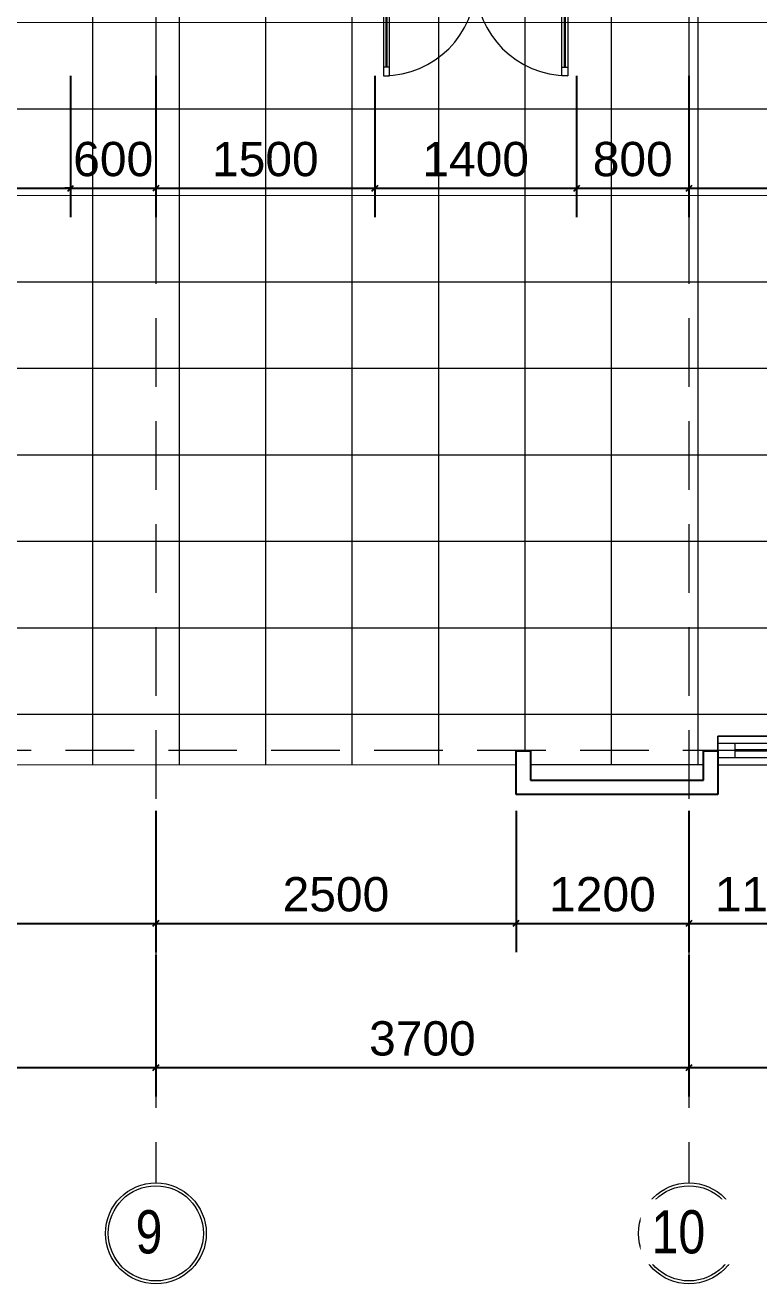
# Model space of a CAD drawing. Header units: millimetres. Extents: x -20510 to 108935, y -243239 to 20306.
# Drawn here: x 28743 to 33835, y -108700 to -99969 of the extents above; entities that cross this region are included whole.
import ezdxf

# ---------------------------------------------------------------- set-up
doc = ezdxf.new("R2010")
doc.units = ezdxf.units.MM
doc.linetypes.add('Hidden', pattern=[714.375, 476.25, -238.125])
for name, color, linetype, lineweight in [('A-ANNO-DIMS', 1, 'Continuous', 9), ('A-DOOR', 2, 'Continuous', 18), ('A-FLOR', 7, 'Continuous', 9), ('A-FLOR-PATT', 8, 'Continuous', 9), ('A-GLAZ', 4, 'Continuous', 18), ('A-WALL', 7, 'Continuous', 25), ('S-GRID', 1, 'Continuous', 9), ('S-GRID-IDEN', 1, 'Continuous', 9)]:
    doc.layers.add(name, color=color, linetype=linetype, lineweight=lineweight)
doc.styles.add('Arial_1', font='arial.ttf', dxfattribs={"width": 0.8, "height": 200})
doc.styles.add('Arial_5', font='arial.ttf', dxfattribs={"height": 238.125})
doc.dimstyles.new('SecretInternalLinAngDimStyle5p4736185', dxfattribs={"dimscale": 304.8, "dimtxt": 242.94927, "dimasz": 0.130208, "dimexe": 0.656168, "dimexo": 0.0625, "dimgap": 0.260417, "dimtad": 1, "dimdec": 0, "dimrnd": 100, "dimzin": 0, "dimdsep": 46, "dimtxsty": 'Arial_5', "dimblk1": 'OBLIQUE', "dimblk2": 'OBLIQUE', "dimsah": 1, "dimcen": 0.09, "dimdle": 0.492126, "dimazin": 0, "dimtfac": 1, "dimtdec": 4, "dimtix": 1, "dimtmove": 0, "dimatfit": 3, "dimfxl": 2.624672, "dimfxlon": 1, "dimtvp": 1, "dimtolj": 1, "dimtzin": 0, "dimarcsym": 2})

# ---------------------------------------------------------------- blocks, each defined once
blk = doc.blocks.new('CỬA 2 CÁNH EROWINDOW_có ô chết_ - D2_1400x2200-2413861-04_MẶT BẰNG TẦNG 4')
at = {"layer": 'A-DOOR'}
for p, q in [((-639, 100), (-700, 100)), ((-700, 100), (-700, -80)), ((-639, -80), (-639, 100)), ((700, 100), (639, 100)), ((639, 100), (639, -80)), ((700, -80), (700, 100)), ((-700, -80), (-639, -80)), ((-599, -80), (-639, -80)), ((-639, -80), (-639, -719)), ((-599, -719), (-599, -80)), ((599, -719), (599, -80)), ((599, -80), (639, -80)), ((639, -80), (700, -80)), ((639, -80), (639, -719)), ((-599, -138), (-639, -138)), ((-624, -138), (-624, -661)), ((-614, -661), (-614, -138)), ((599, -138), (639, -138)), ((614, -138), (614, -661)), ((624, -661), (624, -138)), ((-599, -661), (-639, -661)), ((-599, -719), (-599, -661)), ((599, -661), (639, -661)), ((599, -719), (599, -661)), ((-639, -719), (-599, -719)), ((639, -719), (599, -719))]:
    blk.add_line(p, q, dxfattribs=at)
for centre in [(-639, -80), (639, -80)]:
    blk.add_circle(centre, 10, dxfattribs=at)
for centre, start, end in [((-639, -80), 270, 360), ((639, -80), 180, 270)]:
    blk.add_arc(centre, 639, start, end, dxfattribs=at)
blk = doc.blocks.new('Window_K2_Stack - Window_K2_Stack-V8-04_MẶT BẰNG TẦNG 4')
at = {"layer": 'A-GLAZ'}
for p, q in [((-450, 100), (450, 100)), ((-450, 100), (450, 100)), ((-450, 50), (450, 50)), ((-328.75, 50), (-328.75, -50)), ((-328.75, 5), (328.75, 5)), ((328.75, 50), (328.75, -50)), ((450, -100), (450, 5)), ((450, 5), (450, -100)), ((-450, -50), (450, -50)), ((-328.75, -5), (328.75, -5)), ((450, -100), (-450, -100)), ((-450, -100), (450, -100))]:
    blk.add_line(p, q, dxfattribs=at)
blk = doc.blocks.new('Grid - TRUC  D1-102336-04_MẶT BẰNG TẦNG 4')
at = {"layer": 'S-GRID-IDEN'}
for radius in [3.5, 3.3]:
    blk.add_circle((0, 0), radius, dxfattribs=at)
blk = doc.blocks.new('_Oblique')
at = {"color": 0, "linetype": 'ByBlock', "lineweight": -2}
blk.add_line((-0.5, -0.5), (0.5, 0.5), dxfattribs=at)
blk = doc.blocks.new('DIMBLOCK9-04_MẶT BẰNG TẦNG 4')
at = {"layer": 'A-ANNO-DIMS', "color": 0, "lineweight": -2, "transparency": 16777216}
for p, q in [((26050, -106419.1), (26050, -107400)), ((29650, -106419.1), (29650, -107400)), ((25900, -107200), (29800, -107200))]:
    blk.add_line(p, q, dxfattribs=at)
at = {"layer": 'Defpoints', "color": 0, "transparency": 16777216}
for p in [(26050, -106400), (29650, -106400), (29650, -107200)]:
    blk.add_point(p, dxfattribs=at)
at = {"layer": 'A-ANNO-DIMS', "color": 0, "lineweight": -2, "transparency": 16777216, "xscale": 39.6875, "yscale": 39.6875, "zscale": 39.6875, "rotation": 180}
blk.add_blockref('_Oblique', (26050, -107200), dxfattribs=at)
at = {"layer": 'A-ANNO-DIMS', "color": 0, "lineweight": -2, "transparency": 16777216, "xscale": 39.6875, "yscale": 39.6875, "zscale": 39.6875}
blk.add_blockref('_Oblique', (29650, -107200), dxfattribs=at)
at = {"layer": 'A-ANNO-DIMS', "color": 0, "transparency": 16777216, "insert": (27850, -106999), "char_height": 238.12, "width": 879.103, "attachment_point": 5, "style": 'Arial_5'}
blk.add_mtext('\\A1;3600', dxfattribs=at)
blk = doc.blocks.new('DIMBLOCK10-04_MẶT BẰNG TẦNG 4')
at = {"layer": 'A-ANNO-DIMS', "color": 0, "lineweight": -2, "transparency": 16777216}
for p, q in [((29650, -106419.1), (29650, -107400)), ((33350, -106419.1), (33350, -107400)), ((29500, -107200), (33500, -107200))]:
    blk.add_line(p, q, dxfattribs=at)
at = {"layer": 'Defpoints', "color": 0, "transparency": 16777216}
for p in [(29650, -106400), (33350, -106400), (33350, -107200)]:
    blk.add_point(p, dxfattribs=at)
at = {"layer": 'A-ANNO-DIMS', "color": 0, "lineweight": -2, "transparency": 16777216, "xscale": 39.6875, "yscale": 39.6875, "zscale": 39.6875, "rotation": 180}
blk.add_blockref('_Oblique', (29650, -107200), dxfattribs=at)
at = {"layer": 'A-ANNO-DIMS', "color": 0, "lineweight": -2, "transparency": 16777216, "xscale": 39.6875, "yscale": 39.6875, "zscale": 39.6875}
blk.add_blockref('_Oblique', (33350, -107200), dxfattribs=at)
at = {"layer": 'A-ANNO-DIMS', "color": 0, "transparency": 16777216, "insert": (31500, -106999), "char_height": 238.12, "width": 879.103, "attachment_point": 5, "style": 'Arial_5'}
blk.add_mtext('\\A1;3700', dxfattribs=at)
blk = doc.blocks.new('DIMBLOCK11-04_MẶT BẰNG TẦNG 4')
at = {"layer": 'A-ANNO-DIMS', "color": 0, "lineweight": -2, "transparency": 16777216}
for p, q in [((33350, -106419.1), (33350, -107400)), ((37150, -106419.1), (37150, -107400)), ((33200, -107200), (37300, -107200))]:
    blk.add_line(p, q, dxfattribs=at)
at = {"layer": 'Defpoints', "color": 0, "transparency": 16777216}
for p in [(33350, -106400), (37150, -106400), (37150, -107200)]:
    blk.add_point(p, dxfattribs=at)
at = {"layer": 'A-ANNO-DIMS', "color": 0, "lineweight": -2, "transparency": 16777216, "xscale": 39.6875, "yscale": 39.6875, "zscale": 39.6875, "rotation": 180}
blk.add_blockref('_Oblique', (33350, -107200), dxfattribs=at)
at = {"layer": 'A-ANNO-DIMS', "color": 0, "lineweight": -2, "transparency": 16777216, "xscale": 39.6875, "yscale": 39.6875, "zscale": 39.6875}
blk.add_blockref('_Oblique', (37150, -107200), dxfattribs=at)
at = {"layer": 'A-ANNO-DIMS', "color": 0, "transparency": 16777216, "insert": (35250, -106999), "char_height": 238.12, "width": 879.103, "attachment_point": 5, "style": 'Arial_5'}
blk.add_mtext('\\A1;3800', dxfattribs=at)
blk = doc.blocks.new('DIMBLOCK40-04_MẶT BẰNG TẦNG 4')
at = {"layer": 'A-ANNO-DIMS', "color": 0, "lineweight": -2, "transparency": 16777216}
for p, q in [((26050, -105419.1), (26050, -106400)), ((29650, -105419.1), (29650, -106400)), ((25900, -106200), (29800, -106200))]:
    blk.add_line(p, q, dxfattribs=at)
at = {"layer": 'Defpoints', "color": 0, "transparency": 16777216}
for p in [(26050, -105400), (29650, -105400), (29650, -106200)]:
    blk.add_point(p, dxfattribs=at)
at = {"layer": 'A-ANNO-DIMS', "color": 0, "lineweight": -2, "transparency": 16777216, "xscale": 39.6875, "yscale": 39.6875, "zscale": 39.6875, "rotation": 180}
blk.add_blockref('_Oblique', (26050, -106200), dxfattribs=at)
at = {"layer": 'A-ANNO-DIMS', "color": 0, "lineweight": -2, "transparency": 16777216, "xscale": 39.6875, "yscale": 39.6875, "zscale": 39.6875}
blk.add_blockref('_Oblique', (29650, -106200), dxfattribs=at)
at = {"layer": 'A-ANNO-DIMS', "color": 0, "transparency": 16777216, "insert": (27850, -105999), "char_height": 238.12, "width": 879.103, "attachment_point": 5, "style": 'Arial_5'}
blk.add_mtext('\\A1;3600', dxfattribs=at)
blk = doc.blocks.new('DIMBLOCK41-04_MẶT BẰNG TẦNG 4')
at = {"layer": 'A-ANNO-DIMS', "color": 0, "lineweight": -2, "transparency": 16777216}
for p, q in [((29650, -105419.1), (29650, -106400)), ((32150, -105419.1), (32150, -106400)), ((29500, -106200), (32300, -106200))]:
    blk.add_line(p, q, dxfattribs=at)
at = {"layer": 'Defpoints', "color": 0, "transparency": 16777216}
for p in [(29650, -105400), (32150, -105400), (32150, -106200)]:
    blk.add_point(p, dxfattribs=at)
at = {"layer": 'A-ANNO-DIMS', "color": 0, "lineweight": -2, "transparency": 16777216, "xscale": 39.6875, "yscale": 39.6875, "zscale": 39.6875, "rotation": 180}
blk.add_blockref('_Oblique', (29650, -106200), dxfattribs=at)
at = {"layer": 'A-ANNO-DIMS', "color": 0, "lineweight": -2, "transparency": 16777216, "xscale": 39.6875, "yscale": 39.6875, "zscale": 39.6875}
blk.add_blockref('_Oblique', (32150, -106200), dxfattribs=at)
at = {"layer": 'A-ANNO-DIMS', "color": 0, "transparency": 16777216, "insert": (30900, -105999), "char_height": 238.12, "width": 879.103, "attachment_point": 5, "style": 'Arial_5'}
blk.add_mtext('\\A1;2500', dxfattribs=at)
blk = doc.blocks.new('DIMBLOCK42-04_MẶT BẰNG TẦNG 4')
at = {"layer": 'A-ANNO-DIMS', "color": 0, "lineweight": -2, "transparency": 16777216}
for p, q in [((32150, -105419.1), (32150, -106400)), ((33350, -105419.1), (33350, -106400)), ((32000, -106200), (33500, -106200))]:
    blk.add_line(p, q, dxfattribs=at)
at = {"layer": 'Defpoints', "color": 0, "transparency": 16777216}
for p in [(32150, -105400), (33350, -105400), (33350, -106200)]:
    blk.add_point(p, dxfattribs=at)
at = {"layer": 'A-ANNO-DIMS', "color": 0, "lineweight": -2, "transparency": 16777216, "xscale": 39.6875, "yscale": 39.6875, "zscale": 39.6875, "rotation": 180}
blk.add_blockref('_Oblique', (32150, -106200), dxfattribs=at)
at = {"layer": 'A-ANNO-DIMS', "color": 0, "lineweight": -2, "transparency": 16777216, "xscale": 39.6875, "yscale": 39.6875, "zscale": 39.6875}
blk.add_blockref('_Oblique', (33350, -106200), dxfattribs=at)
at = {"layer": 'A-ANNO-DIMS', "color": 0, "transparency": 16777216, "insert": (32750, -105999), "char_height": 238.12, "width": 879.103, "attachment_point": 5, "style": 'Arial_5'}
blk.add_mtext('\\A1;1200', dxfattribs=at)
blk = doc.blocks.new('DIMBLOCK43-04_MẶT BẰNG TẦNG 4')
at = {"layer": 'A-ANNO-DIMS', "color": 0, "lineweight": -2, "transparency": 16777216}
for p, q in [((33350, -105419.1), (33350, -106400)), ((34450, -105419.1), (34450, -106400)), ((33200, -106200), (34600, -106200))]:
    blk.add_line(p, q, dxfattribs=at)
at = {"layer": 'Defpoints', "color": 0, "transparency": 16777216}
for p in [(33350, -105400), (34450, -105400), (34450, -106200)]:
    blk.add_point(p, dxfattribs=at)
at = {"layer": 'A-ANNO-DIMS', "color": 0, "lineweight": -2, "transparency": 16777216, "xscale": 39.6875, "yscale": 39.6875, "zscale": 39.6875, "rotation": 180}
blk.add_blockref('_Oblique', (33350, -106200), dxfattribs=at)
at = {"layer": 'A-ANNO-DIMS', "color": 0, "lineweight": -2, "transparency": 16777216, "xscale": 39.6875, "yscale": 39.6875, "zscale": 39.6875}
blk.add_blockref('_Oblique', (34450, -106200), dxfattribs=at)
at = {"layer": 'A-ANNO-DIMS', "color": 0, "transparency": 16777216, "insert": (33900, -105999), "char_height": 238.12, "width": 879.103, "attachment_point": 5, "style": 'Arial_5'}
blk.add_mtext('\\A1;1100', dxfattribs=at)
blk = doc.blocks.new('DIMBLOCK159-04_MẶT BẰNG TẦNG 4')
at = {"layer": 'A-ANNO-DIMS', "color": 0, "lineweight": -2, "transparency": 16777216}
for p, q in [((27558, -100319.1), (27558, -101300)), ((29058, -100319.1), (29058, -101300)), ((27408, -101100), (29208, -101100))]:
    blk.add_line(p, q, dxfattribs=at)
at = {"layer": 'Defpoints', "color": 0, "transparency": 16777216}
for p in [(27558, -100300), (29058, -100300), (29058, -101100)]:
    blk.add_point(p, dxfattribs=at)
at = {"layer": 'A-ANNO-DIMS', "color": 0, "lineweight": -2, "transparency": 16777216, "xscale": 39.6875, "yscale": 39.6875, "zscale": 39.6875, "rotation": 180}
blk.add_blockref('_Oblique', (27558, -101100), dxfattribs=at)
at = {"layer": 'A-ANNO-DIMS', "color": 0, "lineweight": -2, "transparency": 16777216, "xscale": 39.6875, "yscale": 39.6875, "zscale": 39.6875}
blk.add_blockref('_Oblique', (29058, -101100), dxfattribs=at)
at = {"layer": 'A-ANNO-DIMS', "color": 0, "transparency": 16777216, "insert": (28308, -100899), "char_height": 238.12, "width": 879.103, "attachment_point": 5, "style": 'Arial_5'}
blk.add_mtext('\\A1;1500', dxfattribs=at)
blk = doc.blocks.new('DIMBLOCK160-04_MẶT BẰNG TẦNG 4')
at = {"layer": 'A-ANNO-DIMS', "color": 0, "lineweight": -2, "transparency": 16777216}
for p, q in [((29058, -100319.1), (29058, -101300)), ((29650, -100319.1), (29650, -101300)), ((29058, -101100), (29018.3, -101100)), ((29058, -101100), (29650, -101100)), ((29650, -101100), (29689.7, -101100))]:
    blk.add_line(p, q, dxfattribs=at)
at = {"layer": 'Defpoints', "color": 0, "transparency": 16777216}
for p in [(29058, -100300), (29650, -100300), (29650, -101100)]:
    blk.add_point(p, dxfattribs=at)
at = {"layer": 'A-ANNO-DIMS', "color": 0, "lineweight": -2, "transparency": 16777216, "xscale": 39.6875, "yscale": 39.6875, "zscale": 39.6875}
blk.add_blockref('_Oblique', (29058, -101100), dxfattribs=at)
at = {"layer": 'A-ANNO-DIMS', "color": 0, "lineweight": -2, "transparency": 16777216, "xscale": 39.6875, "yscale": 39.6875, "zscale": 39.6875, "rotation": 180}
blk.add_blockref('_Oblique', (29650, -101100), dxfattribs=at)
at = {"layer": 'A-ANNO-DIMS', "color": 0, "transparency": 16777216, "insert": (29354, -100899), "char_height": 238.12, "width": 659.327, "attachment_point": 5, "style": 'Arial_5'}
blk.add_mtext('\\A1;600', dxfattribs=at)
blk = doc.blocks.new('DIMBLOCK161-04_MẶT BẰNG TẦNG 4')
at = {"layer": 'A-ANNO-DIMS', "color": 0, "lineweight": -2, "transparency": 16777216}
for p, q in [((29650, -100319.1), (29650, -101300)), ((31170, -100319.1), (31170, -101300)), ((29500, -101100), (31320, -101100))]:
    blk.add_line(p, q, dxfattribs=at)
at = {"layer": 'Defpoints', "color": 0, "transparency": 16777216}
for p in [(29650, -100300), (31170, -100300), (31170, -101100)]:
    blk.add_point(p, dxfattribs=at)
at = {"layer": 'A-ANNO-DIMS', "color": 0, "lineweight": -2, "transparency": 16777216, "xscale": 39.6875, "yscale": 39.6875, "zscale": 39.6875, "rotation": 180}
blk.add_blockref('_Oblique', (29650, -101100), dxfattribs=at)
at = {"layer": 'A-ANNO-DIMS', "color": 0, "lineweight": -2, "transparency": 16777216, "xscale": 39.6875, "yscale": 39.6875, "zscale": 39.6875}
blk.add_blockref('_Oblique', (31170, -101100), dxfattribs=at)
at = {"layer": 'A-ANNO-DIMS', "color": 0, "transparency": 16777216, "insert": (30410, -100899), "char_height": 238.12, "width": 879.103, "attachment_point": 5, "style": 'Arial_5'}
blk.add_mtext('\\A1;1500', dxfattribs=at)
blk = doc.blocks.new('DIMBLOCK162-04_MẶT BẰNG TẦNG 4')
at = {"layer": 'A-ANNO-DIMS', "color": 0, "lineweight": -2, "transparency": 16777216}
for p, q in [((31170, -100319.1), (31170, -101300)), ((32570, -100319.1), (32570, -101300)), ((31020, -101100), (32720, -101100))]:
    blk.add_line(p, q, dxfattribs=at)
at = {"layer": 'Defpoints', "color": 0, "transparency": 16777216}
for p in [(31170, -100300), (32570, -100300), (32570, -101100)]:
    blk.add_point(p, dxfattribs=at)
at = {"layer": 'A-ANNO-DIMS', "color": 0, "lineweight": -2, "transparency": 16777216, "xscale": 39.6875, "yscale": 39.6875, "zscale": 39.6875, "rotation": 180}
blk.add_blockref('_Oblique', (31170, -101100), dxfattribs=at)
at = {"layer": 'A-ANNO-DIMS', "color": 0, "lineweight": -2, "transparency": 16777216, "xscale": 39.6875, "yscale": 39.6875, "zscale": 39.6875}
blk.add_blockref('_Oblique', (32570, -101100), dxfattribs=at)
at = {"layer": 'A-ANNO-DIMS', "color": 0, "transparency": 16777216, "insert": (31870, -100899), "char_height": 238.12, "width": 879.103, "attachment_point": 5, "style": 'Arial_5'}
blk.add_mtext('\\A1;1400', dxfattribs=at)
blk = doc.blocks.new('DIMBLOCK163-04_MẶT BẰNG TẦNG 4')
at = {"layer": 'A-ANNO-DIMS', "color": 0, "lineweight": -2, "transparency": 16777216}
for p, q in [((32570, -100319.1), (32570, -101300)), ((33350, -100319.1), (33350, -101300)), ((32420, -101100), (33500, -101100))]:
    blk.add_line(p, q, dxfattribs=at)
at = {"layer": 'Defpoints', "color": 0, "transparency": 16777216}
for p in [(32570, -100300), (33350, -100300), (33350, -101100)]:
    blk.add_point(p, dxfattribs=at)
at = {"layer": 'A-ANNO-DIMS', "color": 0, "lineweight": -2, "transparency": 16777216, "xscale": 39.6875, "yscale": 39.6875, "zscale": 39.6875, "rotation": 180}
blk.add_blockref('_Oblique', (32570, -101100), dxfattribs=at)
at = {"layer": 'A-ANNO-DIMS', "color": 0, "lineweight": -2, "transparency": 16777216, "xscale": 39.6875, "yscale": 39.6875, "zscale": 39.6875}
blk.add_blockref('_Oblique', (33350, -101100), dxfattribs=at)
at = {"layer": 'A-ANNO-DIMS', "color": 0, "transparency": 16777216, "insert": (32960, -100899), "char_height": 238.12, "width": 659.327, "attachment_point": 5, "style": 'Arial_5'}
blk.add_mtext('\\A1;800', dxfattribs=at)
blk = doc.blocks.new('DIMBLOCK164-04_MẶT BẰNG TẦNG 4')
at = {"layer": 'A-ANNO-DIMS', "color": 0, "lineweight": -2, "transparency": 16777216}
for p, q in [((33350, -100319.1), (33350, -101300)), ((37050, -100319.1), (37050, -101300)), ((33200, -101100), (37200, -101100))]:
    blk.add_line(p, q, dxfattribs=at)
at = {"layer": 'Defpoints', "color": 0, "transparency": 16777216}
for p in [(33350, -100300), (37050, -100300), (37050, -101100)]:
    blk.add_point(p, dxfattribs=at)
at = {"layer": 'A-ANNO-DIMS', "color": 0, "lineweight": -2, "transparency": 16777216, "xscale": 39.6875, "yscale": 39.6875, "zscale": 39.6875, "rotation": 180}
blk.add_blockref('_Oblique', (33350, -101100), dxfattribs=at)
at = {"layer": 'A-ANNO-DIMS', "color": 0, "lineweight": -2, "transparency": 16777216, "xscale": 39.6875, "yscale": 39.6875, "zscale": 39.6875}
blk.add_blockref('_Oblique', (37050, -101100), dxfattribs=at)
at = {"layer": 'A-ANNO-DIMS', "color": 0, "transparency": 16777216, "insert": (35200, -100899), "char_height": 238.12, "width": 879.103, "attachment_point": 5, "style": 'Arial_5'}
blk.add_mtext('\\A1;3700', dxfattribs=at)

msp = doc.modelspace()

# ---------------------------------------------------------------- hatches: boundary and pattern name
at = {"layer": 'A-FLOR-PATT'}
h = msp.add_hatch(dxfattribs=at)
h.set_pattern_fill('FP_6', color=256, style=0, pattern_type=2)
h.set_pattern_definition([(0.0043, (16612.5, -97550.4), (-0.045, 600), []), (90.004, (16612.5, -97550.4), (-600, -0.042), [])])
h.paths.add_polyline_path([(450, -105100.9), (825, -105100.8), (825, -104951), (650, -104951), (650, -105100), (450, -105100), (450, -104900), (574, -104900), (574, -104750), (450, -104750), (450, -105100)])
h.paths.add_polyline_path([(1925, -105100.8), (2025, -105100.7), (2025, -105001), (1925, -105001)])
h.paths.add_polyline_path([(3125, -105100.7), (3225, -105100.7), (3225, -105001), (3125, -105001)])
h.paths.add_polyline_path([(4250, -105100.6), (11550, -105100), (11550, -99700), (8150, -99700), (8150, -99750), (7950, -99750), (7950, -99700), (7270, -99700), (7270, -99500), (12580, -99500), (12580, -99700), (11750, -99700), (11750, -104900), (22350, -104900), (22350, -99700), (22250, -99700), (22250, -99500), (23080, -99500), (23080, -99700), (22550, -99700), (22550, -104900), (25950, -104900), (25950, -99700), (24080, -99700), (24080, -99500), (31170, -99500), (31170, -99700), (29750, -99700), (29750, -99750), (29550, -99750), (29550, -99700), (26150, -99700), (26150, -105099), (32150, -105098.5), (32150, -105006), (32250, -105006), (32251.1, -105098.5), (33450, -105098.4), (33450, -105006), (33550, -105006), (33550, -104901), (37250, -104900), (37250, -104750), (37025, -104750), (37025, -104650), (37050, -104650), (37050, -101600), (37150, -101600), (37150, -102450), (37254.9, -102450), (37260.1, -99700), (37250, -99700), (37250, -99750), (37050, -99750), (37050, -99700), (33450, -99700), (33450, -99750), (33250, -99750), (33250, -99700), (32570, -99700), (32570, -99500), (37050, -99500), (37050, -97300), (33220, -97300), (33220, -97100), (33250, -97100), (33249.6, -94962.3), (33229.6, -94959.1), (33218.4, -94955.4), (33204.2, -94946.2), (33198.9, -94942), (33189.7, -94931.5), (33179.7, -94912.4), (33176.2, -94900.8), (33175.2, -94881.6), (33178.7, -94864.4), (33184.8, -94850.1), (33194.5, -94837.3), (33205.5, -94827), (33218.9, -94818.1), (33218.9, -93025.5), (33250, -93025.5), (33250, -90200), (29750, -90200), (29750, -93701.8), (29781.1, -93694.4), (30299.2, -93452.8), (30346.5, -93258.4), (30478.5, -93541.6), (30525.8, -93347.2), (31075, -93091.1), (31075, -93095.7), (31094.6, -93091.1), (31094.6, -93093.6), (31105.3, -93091.1), (31105.3, -94819.4), (31123.5, -94831.6), (31135.5, -94845.3), (31143.7, -94858.9), (31147.7, -94877.9), (31148.6, -94897.5), (31142.7, -94915.7), (31133.9, -94933), (31119.1, -94947.4), (31102.8, -94955.6), (31090, -94960.8), (31074.6, -94961.5), (31053.8, -94959), (31043.9, -94955.6), (31025.7, -94943.4), (31013.7, -94929.7), (31005.5, -94916.1), (31000.6, -94900), (29823, -94900), (29819.5, -94916.1), (29809.4, -94932.8), (29795.4, -94947.1), (29779.1, -94956.8), (29765.8, -94960.5), (29750, -94961.5), (29750, -97100), (32220, -97100), (32220, -97300), (29540, -97300), (29540, -97100), (29550, -97100), (29550, -91900), (23000, -91900), (23000, -92900), (22550, -92900), (22550, -97100), (25950, -97100), (25950, -97050), (26150, -97050), (26150, -97100), (28540, -97100), (28540, -97300), (22340, -97300), (22340, -97100), (22350, -97100), (22350, -92900), (19900, -92900), (19900, -91900), (15350, -91900), (15350, -97100), (18750, -97100), (18750, -97050), (18950, -97050), (18950, -97100), (21340, -97100), (21340, -97300), (15140, -97300), (15140, -97100), (15150, -97100), (15150, -91900), (8150, -91900), (8150, -97100), (11550, -97100), (11550, -97050), (11750, -97050), (11750, -97100), (14140, -97100), (14140, -97300), (6270, -97300), (6270, -97100), (7950, -97100), (7949.6, -94962.3), (7929.6, -94959.1), (7918.4, -94955.4), (7907.3, -94948.4), (7898.9, -94942), (7889.7, -94931.5), (7879.7, -94912.4), (7876.1, -94900), (7875.2, -94881.6), (7878.7, -94864.4), (7884.8, -94850.1), (7894.5, -94837.3), (7905.5, -94827), (7918.9, -94818.1), (7918.9, -93025.5), (7950, -93025.5), (7950, -90200), (4450, -90200), (4450, -97100), (5270, -97100), (5270, -97300), (450, -97300), (450, -97050), (650, -97050), (650, -97100), (4250, -97100), (4250, -91700.8), (4225, -91700.8), (4225, -91899), (675, -91899), (675, -92150), (650, -92150), (650, -94700), (450, -94700), (450, -96200), (-4025.9, -96200), (-4050, -100600), (450, -100600), (450, -102100), (650, -102100), (650, -104650), (675, -104650), (675, -104851), (925, -104851), (925, -104901), (4225, -104901), (4225, -104956), (4250, -104956), (4250, -105100)])
h.paths.add_polyline_path([(34550, -105098.3), (34650, -105098.3), (34650, -105001), (34550, -105001)])
h.paths.add_polyline_path([(35750, -105098.2), (35850, -105098.2), (35850, -105001), (35750, -105001)])
h.paths.add_polyline_path([(36950, -105098.2), (37050, -105098.1), (37050, -105000), (36950, -105000)])
h.paths.add_polyline_path([(37250.8, -104650), (37252.5, -103750), (37250, -103750), (37250, -104650)])
h.paths.add_polyline_path([(37252.7, -103650), (37252.9, -103550), (37150, -103550), (37150, -103650), (37250, -103650)])
h.paths.add_polyline_path([(450, -103650), (550, -103650), (550, -103550), (450, -103550), (450, -103625.1)])
h.paths.add_polyline_path([(37250, -103450), (37253.1, -103450), (37254.7, -102550), (37250, -102550), (37250, -102750.1)])
h.paths.add_polyline_path([(450, -103450), (450, -103450), (450, -102750.1)])
h.paths.add_polyline_path([(450, -102450), (550, -102450), (550, -102200), (450, -102200), (450, -102450)])
h.paths.add_polyline_path([(4450, -99750), (4250, -99750), (4250, -99700), (650, -99700), (650, -99750), (450, -99750), (450, -99500), (5870, -99500), (5870, -99700), (4450, -99700)])
h.paths.add_polyline_path([(18950, -99750), (18750, -99750), (18750, -99700), (15350, -99700), (15350, -99750), (15150, -99750), (15150, -99700), (13980, -99700), (13980, -99500), (20850, -99500), (20850, -99700), (18950, -99700)])
h.paths.add_polyline_path([(37250, -99500), (37260.4, -99500), (37264.5, -97300), (37250, -97300), (37250, -99249.9)])
h.paths.add_polyline_path([(37255.3, -97100), (37264.9, -97100), (37269.7, -94530), (37250, -94530), (37250, -97100)])
h.paths.add_polyline_path([(35110.6, -97100), (37050, -97100), (37050, -97097.4), (35000, -97097.4), (35000, -96548.3), (34650, -96548.3), (34650, -97100), (35000.7, -97100)])
h.paths.add_polyline_path([(34084, -97100), (34550, -97100), (34550, -96500), (34650, -96500), (34650, -95700), (34550, -95700), (34550, -95600), (34350, -95600), (34350, -95500), (37050, -95500), (37050, -95498.3), (33450, -95498.3), (33450.7, -95500), (33550, -95500), (33550, -95600), (33450, -95600), (33450, -97100)])
h.paths.add_polyline_path([(6625.4, -94962.3), (6603.7, -94958.8), (6589.2, -94952.6), (6578, -94945), (6567.3, -94934), (6558, -94919.4), (6553.1, -94905.6), (6550.7, -94887.5), (6552.7, -94870.1), (6559.3, -94854.2), (6569.7, -94838.2), (6580.4, -94828.6), (6594.7, -94819.2), (6594.7, -93025.5), (6656.1, -93025.5), (6656.9, -94819.6), (6672.8, -94830), (6683.5, -94841), (6692.8, -94855.6), (6697.7, -94869.4), (6700.1, -94887.5), (6698.1, -94904.9), (6691.5, -94920.8), (6681.1, -94936.8), (6674, -94943.8), (6655.8, -94955.8), (6641, -94960.5), (6634, -94961.3)])
h.paths.add_polyline_path([(31925.4, -94962.3), (31903.7, -94958.8), (31889.2, -94952.6), (31878, -94945), (31867.3, -94934), (31858, -94919.4), (31853.1, -94905.6), (31850.7, -94887.5), (31852.7, -94870.1), (31859.3, -94854.2), (31869.7, -94838.2), (31880.4, -94828.6), (31894.7, -94819.2), (31894.7, -93025.5), (31956.1, -93025.5), (31956.9, -94819.6), (31972.8, -94830), (31983.5, -94841), (31992.8, -94855.6), (31997.7, -94869.4), (32000.1, -94887.5), (31998.1, -94904.9), (31991.5, -94920.8), (31981.1, -94936.8), (31974, -94943.8), (31955.8, -94955.8), (31941, -94960.5)])
h.paths.add_polyline_path([(550, -94600), (550, -94350), (450, -94350), (450, -94600)])
h.paths.add_polyline_path([(37269.9, -94430), (37275, -91699.9), (37250, -91700), (37250, -94430), (37255.3, -94430)])
h.paths.add_polyline_path([(550, -93250), (550, -93150), (450, -93150), (450, -93250)])
h.paths.add_polyline_path([(450, -93050), (450, -93050), (450, -92249.6)])
h.paths.add_polyline_path([(575, -92050), (575, -91900), (450, -91900), (450, -91700), (650, -91700), (650, -91799), (825, -91799), (825, -91699.3), (450, -91700), (450, -92050)])
h.paths.add_polyline_path([(3125, -91799), (3225, -91799), (3225, -91700.3), (3125, -91700.3)])
h.paths.add_polyline_path([(2025, -91799), (2025, -91699.8), (1925, -91699.8), (1925, -91799)])
h.paths.add_polyline_path([(9374.5, -91700), (29550, -91699.1), (29550, -91699.1), (8150, -91698.3), (8150, -91700), (8838, -91700)])
h.paths.add_polyline_path([(4250, -91699.9), (4250, -90000), (4250, -90000), (4250, -91699.9)])

# ---------------------------------------------------------------- linework, layer by layer
at = {"layer": 'A-FLOR'}
for p, q in [((26150, -105099), (32150, -105098.5)), ((32251.1, -105098.5), (33450, -105098.4))]:
    msp.add_line(p, q, dxfattribs=at)
at = {"layer": 'A-WALL'}
for p, q in [((32150, -105306), (32150, -105006)), ((32250, -105006), (32150, -105006)), ((32250, -105006), (32250, -105206)), ((33450, -105206), (33450, -105006)), ((33550, -105006), (33450, -105006)), ((33550, -105006), (33550, -105306)), ((32250, -105206), (33450, -105206)), ((33550, -105306), (32150, -105306))]:
    msp.add_line(p, q, dxfattribs=at)
at = {"layer": 'S-GRID', "linetype": 'Hidden'}
for p, q in [((29650, -87000), (29650, -108000)), ((33350, -87000), (33350, -108000)), ((39500, -105000), (-3000, -105000))]:
    msp.add_line(p, q, dxfattribs=at)

# ---------------------------------------------------------------- block references
at = {"layer": 'A-DOOR'}
msp.add_blockref('CỬA 2 CÁNH EROWINDOW_có ô chết_ - D2_1400x2200-2413861-04_MẶT BẰNG TẦNG 4', (31870, -99600), dxfattribs=at)
at = {"layer": 'A-GLAZ', "rotation": 180}
msp.add_blockref('Window_K2_Stack - Window_K2_Stack-V8-04_MẶT BẰNG TẦNG 4', (34000, -105001), dxfattribs=at)
at = {"layer": 'S-GRID-IDEN', "xscale": 99.99999999999991, "yscale": 99.99999999999991, "zscale": 99.99999999999991, "rotation": 180}
for p in [(29650, -108350), (33350, -108350)]:
    msp.add_blockref('Grid - TRUC  D1-102336-04_MẶT BẰNG TẦNG 4', p, dxfattribs=at)

# ---------------------------------------------------------------- dimensions: what is measured, and where the dimension line sits
at = {"layer": 'A-ANNO-DIMS'}
for base, p1, p2, override, picture, middle in [((29058, -101100), (27558, -100300), (29058, -100300), {"dimpost": '<>', "dimfxl": 1500}, 'DIMBLOCK159-04_MẶT BẰNG TẦNG 4', (28308, -100899)), ((29650, -101100), (29058, -100300), (29650, -100300), {"dimpost": '<>', "dimfxl": 591.995195}, 'DIMBLOCK160-04_MẶT BẰNG TẦNG 4', (29354, -100899)), ((31170, -101100), (29650, -100300), (31170, -100300), {"dimpost": '<>', "dimfxl": 1520}, 'DIMBLOCK161-04_MẶT BẰNG TẦNG 4', (30410, -100899)), ((32570, -101100), (31170, -100300), (32570, -100300), {"dimpost": '<>', "dimfxl": 1400}, 'DIMBLOCK162-04_MẶT BẰNG TẦNG 4', (31870, -100899)), ((33350, -101100), (32570, -100300), (33350, -100300), {"dimpost": '<>', "dimfxl": 780}, 'DIMBLOCK163-04_MẶT BẰNG TẦNG 4', (32960, -100899)), ((37050, -101100), (33350, -100300), (37050, -100300), {"dimpost": '<>', "dimfxl": 3700}, 'DIMBLOCK164-04_MẶT BẰNG TẦNG 4', (35200, -100899)), ((29650, -106200), (26050, -105400), (29650, -105400), {"dimpost": '<>', "dimfxl": 3600}, 'DIMBLOCK40-04_MẶT BẰNG TẦNG 4', (27850, -105999)), ((32150, -106200), (29650, -105400), (32150, -105400), {"dimpost": '<>', "dimfxl": 2500}, 'DIMBLOCK41-04_MẶT BẰNG TẦNG 4', (30900, -105999)), ((33350, -106200), (32150, -105400), (33350, -105400), {"dimpost": '<>', "dimfxl": 1200}, 'DIMBLOCK42-04_MẶT BẰNG TẦNG 4', (32750, -105999)), ((34450, -106200), (33350, -105400), (34450, -105400), {"dimpost": '<>', "dimfxl": 1100}, 'DIMBLOCK43-04_MẶT BẰNG TẦNG 4', (33900, -105999)), ((29650, -107200), (26050, -106400), (29650, -106400), {"dimpost": '<>', "dimfxl": 3600}, 'DIMBLOCK9-04_MẶT BẰNG TẦNG 4', (27850, -106999)), ((33350, -107200), (29650, -106400), (33350, -106400), {"dimpost": '<>', "dimfxl": 3700}, 'DIMBLOCK10-04_MẶT BẰNG TẦNG 4', (31500, -106999)), ((37150, -107200), (33350, -106400), (37150, -106400), {"dimpost": '<>', "dimfxl": 3800}, 'DIMBLOCK11-04_MẶT BẰNG TẦNG 4', (35250, -106999))]:
    dim = msp.add_linear_dim(base=base, p1=p1, p2=p2, dimstyle='SecretInternalLinAngDimStyle5p4736185', override=override, dxfattribs=at)
    dim.commit()
    dim.dimension.update_dxf_attribs({"geometry": picture, "text_midpoint": middle})

# ---------------------------------------------------------------- next in the draw order: texts
at = {"layer": 'S-GRID-IDEN', "char_height": 300, "attachment_point": 1, "style": 'Arial_1', "bg_fill": 3, "box_fill_scale": 1.25, "bg_fill_color": 9, "bg_fill_true_color": 13158600, "bg_fill_transparency": 0}
for s, insert, width in [('9', (29509.2, -108189.2), 288.607), ('10', (33090.2, -108189.2), 577.215)]:
    msp.add_mtext(s, dxfattribs=dict(at, insert=insert, width=width))

doc.saveas('drawing.dxf')
